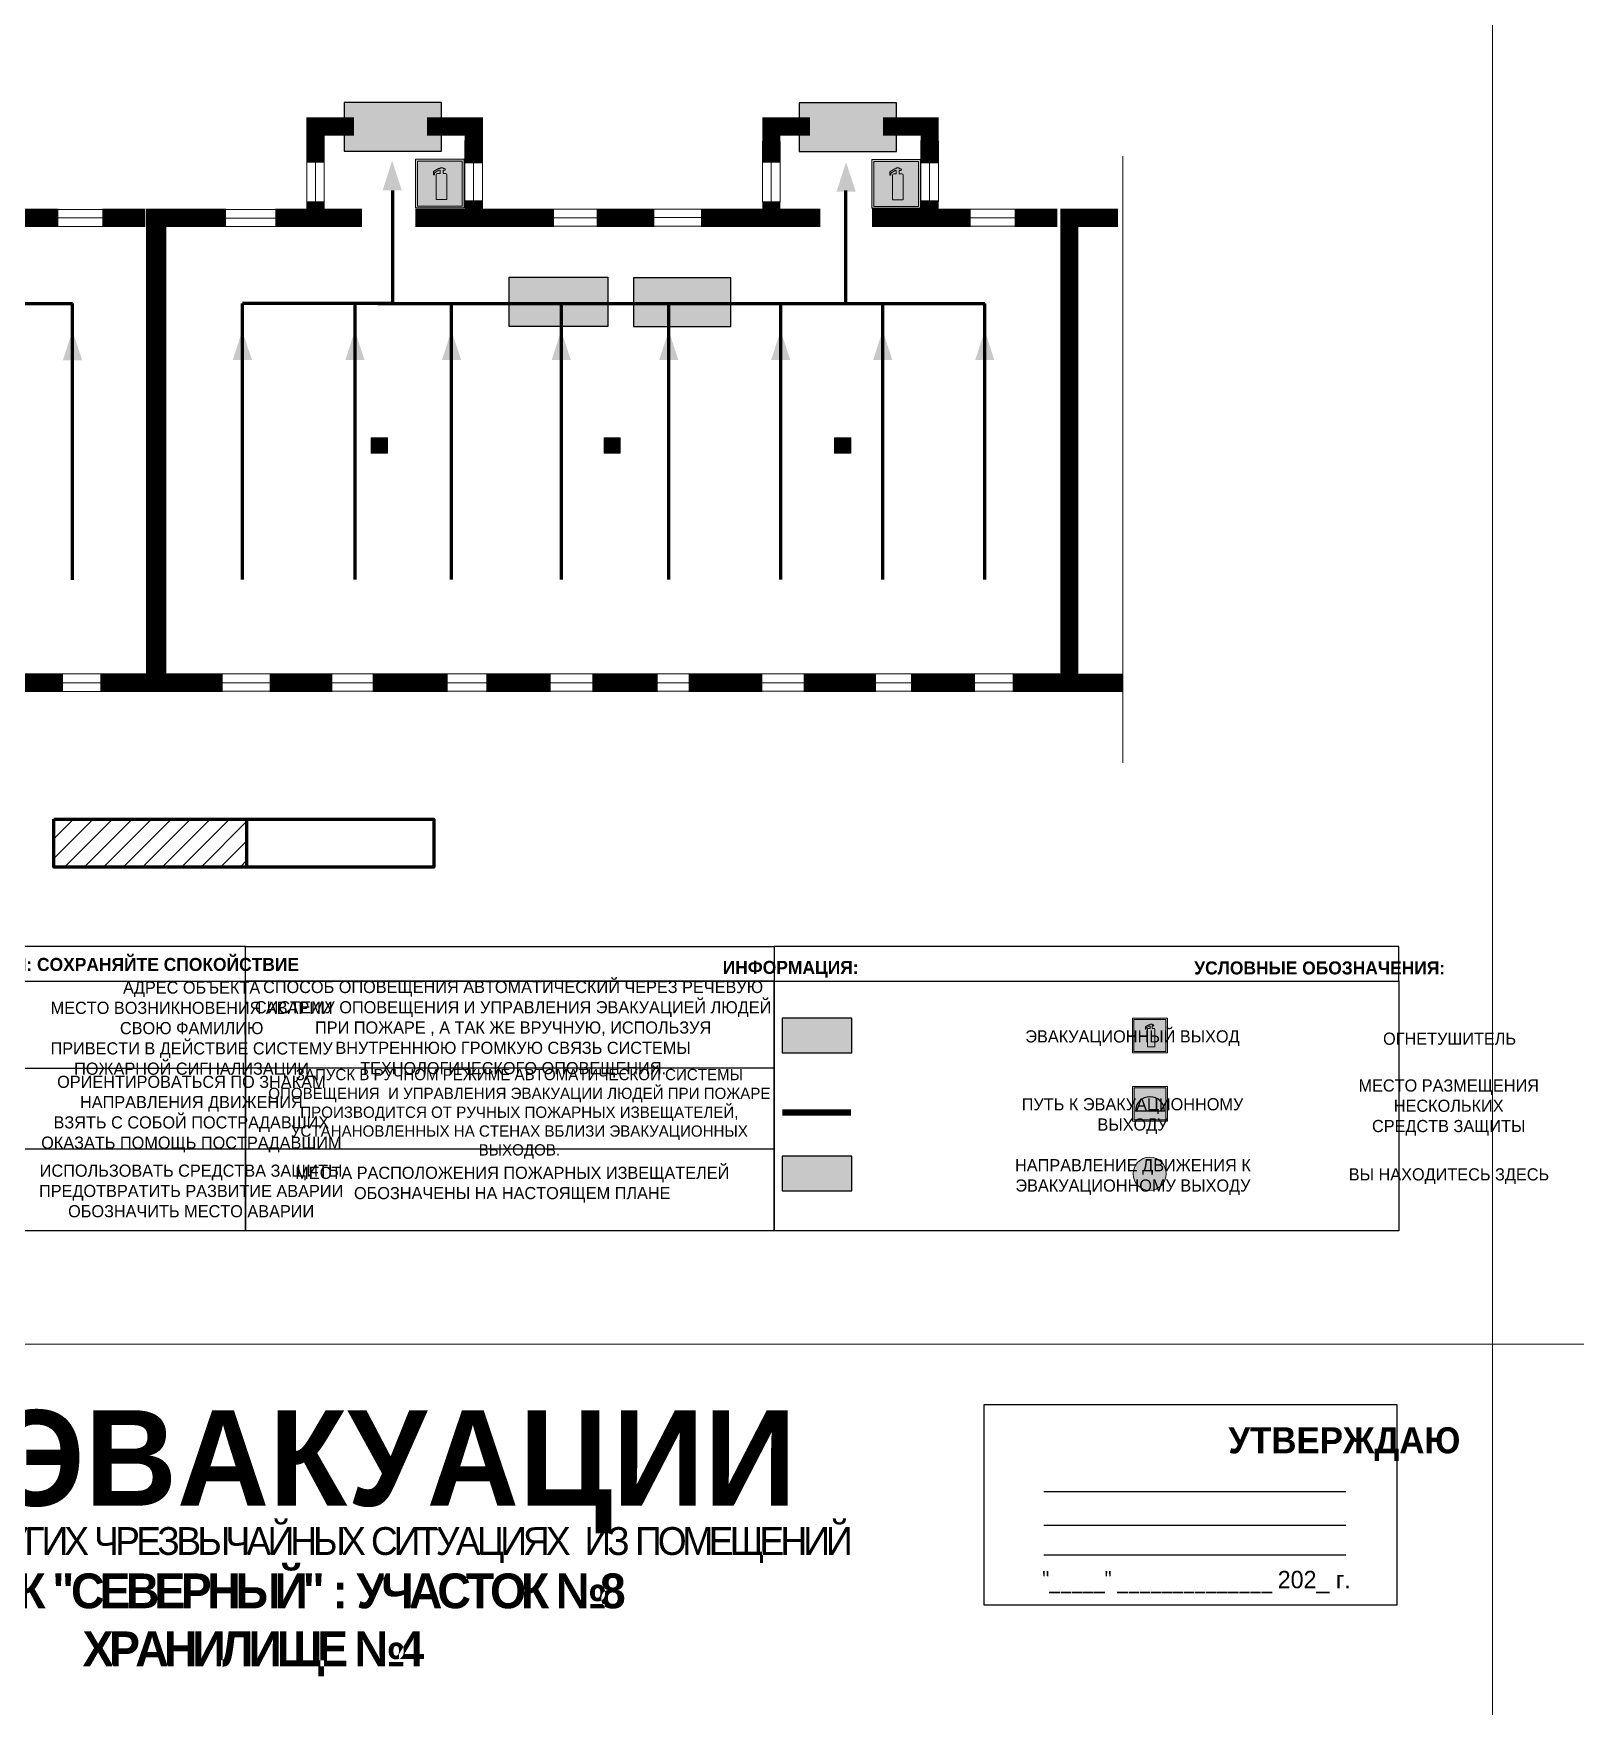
# Model space of a CAD drawing. Header units: millimetres. Extents: x 13114 to 67229, y 22859 to 38520.
# Drawn here: x 17382.2 to 17737.2, y 35075.9 to 35460.9 of the extents above; entities that cross this region are included whole.
import ezdxf

# ---------------------------------------------------------------- set-up
doc = ezdxf.new("R2010")
doc.units = ezdxf.units.MM
doc.layers.add('План_Штампы', color=7, linetype='Continuous')
doc.styles.add('обычный', font='arial.ttf')

# ---------------------------------------------------------------- blocks, each defined once
blk = doc.blocks.new('A$C1E1F2D43')
at = {"true_color": 0xffffff}
blk.add_hatch(color=7, dxfattribs=at).paths.add_polyline_path([(8, 0), (0, 0), (0, -8), (8, -8)])
h = blk.add_hatch(color=242)
h.paths.add_polyline_path([(0.32, -0.32), (0.32, -7.68), (7.68, -7.68), (7.68, -0.32)])
h.paths.add_polyline_path([(7.35, -5.71), (0.65, -5.71, -1)], flags=16)
at = {"color": 242, "lineweight": 5}
for p, q in [((0, 0), (8, 0)), ((0, -8), (0, 0)), ((0, 0), (8, 0)), ((8, -8), (8, 0)), ((0, -8), (8, -8))]:
    blk.add_line(p, q, dxfattribs=at)
at = {"color": 242}
blk.add_line((7.35, -5.71), (0.65, -5.71), dxfattribs=at)
at = {"color": 242, "lineweight": 5}
blk.add_lwpolyline([(0.32, -0.32), (7.68, -0.32), (7.68, -7.68), (0.32, -7.68)], close=True, dxfattribs=at)
at = {"color": 242}
blk.add_arc((4, -5.71), 3.35, 0, 180, dxfattribs=at)
blk = doc.blocks.new('A$C32E8229D')
at = {"true_color": 0xffffff}
blk.add_hatch(color=7, dxfattribs=at).paths.add_polyline_path([(0, 0), (0, -8), (16, -8), (16, 0)])
h = blk.add_hatch(color=126)
h.paths.add_polyline_path([(0.2, -0.2), (15.8, -0.2), (15.8, -7.8), (0.2, -7.8)])
h.paths.add_polyline_path([(13.49, -2.05), (12.08, -2.05), (11.37, -2.63, 0.162397), (11.29, -2.84), (11.29, -3.63), (10.35, -3.63), (10.35, -4.05), (11.68, -4.05), (11.68, -3.48), (12.26, -4.28), (11.29, -5.1), (11.29, -6.78), (11.85, -6.78), (11.85, -5.44), (12.8, -4.64), (12.8, -5.94), (14.46, -5.94), (14.46, -5.39), (13.45, -5.39), (13.45, -3.97), (12.46, -2.59), (13.15, -2.59), (13.69, -3.34), (14.18, -3)], flags=16)
h.paths.add_polyline_path([(10.74, -1.82, 1), (11.8, -1.82, 1)], flags=16)
h.paths.add_polyline_path([(9.39, -3.59), (5.99, -3.59), (6.56, -3.03), (5.91, -3.03), (5.1, -3.83), (5.91, -4.64), (6.56, -4.64), (5.99, -4.09), (9.39, -4.09)], flags=16)
h.paths.add_polyline_path([(4.29, -1.08), (1.72, -1.08), (1.72, -6.6), (4.29, -6.6)], flags=16)
at = {"color": 126}
blk.add_lwpolyline([(16, -8), (0, -8), (0, 0), (16, 0)], close=True, dxfattribs=at)
blk = doc.blocks.new('A$C7B8C2D5B')
at = {"lineweight": 0}
h = blk.add_hatch(color=5, dxfattribs=at)
h.dxf.hatch_style = 1
h.paths.add_polyline_path([(1.4, -3.02, 1), (-2.11, -3.02, 1)])
at = {"color": 5, "lineweight": 0}
blk.add_circle((-0.36, -3.02), 1.75, dxfattribs=at)
blk = doc.blocks.new('A$C7B4425F7')
at = {"true_color": 0xffffff}
blk.add_hatch(color=7, dxfattribs=at).paths.add_polyline_path([(0, 0), (-16, 0), (-16, -8), (0, -8)])
h = blk.add_hatch(color=126)
h.paths.add_polyline_path([(-0.2, -0.2), (-15.8, -0.2), (-15.8, -7.8), (-0.2, -7.8)])
h.paths.add_polyline_path([(-11.76, -2.03), (-11.76, -3.66), (-11.17, -3.66, -0.568275), (-11.17, -6.18), (-12.58, -6.18), (-12.58, -2.03)], flags=16)
h.paths.add_polyline_path([(-13.33, -4.12, -0.495768), (-13.59, -6.18), (-15.03, -6.18), (-15.03, -2.03), (-13.59, -2.03, -0.487973)], flags=16)
h.paths.add_polyline_path([(-10.25, -2.03), (-9.48, -2.03), (-9.48, -6.18), (-10.25, -6.18)], flags=16)
h.paths.add_polyline_path([(-13.84, -3.69), (-14.24, -3.69), (-14.24, -3.03), (-13.9, -3.03, -0.692621)], flags=0)
h.paths.add_polyline_path([(-9.15, -2.03), (-8.4, -2.03), (-8.04, -3.07), (-7.68, -2.03), (-6.93, -2.03), (-7.64, -4.1), (-6.93, -6.18), (-7.68, -6.18), (-8.04, -5.14), (-8.4, -6.18), (-9.15, -6.18), (-8.44, -4.1)], flags=16)
h.paths.add_polyline_path([(-11.76, -4.46), (-11.42, -4.46, -0.692621), (-11.36, -5.12), (-11.76, -5.12)], flags=0)
h.paths.add_polyline_path([(-13.9, -5.2), (-14.24, -5.2), (-14.24, -4.55), (-13.84, -4.55, -0.708038)], flags=0)
edge = h.paths.add_edge_path(flags=16)
edge.add_ellipse((-5.51, -4.08), major_axis=(0, 2.05), ratio=0.586184, start_angle=0, end_angle=360)
edge = h.paths.add_edge_path(flags=0)
edge.add_ellipse((-5.51, -4.08), major_axis=(0, 1.14), ratio=0.454828, start_angle=0, end_angle=360)
h.paths.add_polyline_path([(-4.13, -4.96, 0.377264), (-3.48, -4.52, 0.0555), (-3.16, -2.03), (-1.66, -2.03), (-1.66, -4.96), (-0.96, -4.96), (-0.96, -7.01), (-1.75, -7.01), (-1.75, -6.18), (-3.3, -6.18), (-3.3, -7.02), (-4.13, -7.02)], flags=16)
h.paths.add_polyline_path([(-2.73, -2.91), (-2.28, -2.91), (-2.28, -4.96), (-3.05, -4.96, 0.079136)], flags=0)
at = {"color": 126}
blk.add_lwpolyline([(-16, -8), (0, -8), (0, 0), (-16, 0)], close=True, dxfattribs=at)
blk = doc.blocks.new('A$C3AD82952')
at = {"true_color": 0xf5f5ff}
h = blk.add_hatch(color=7, dxfattribs=at)
h.dxf.hatch_style = 1
h.paths.add_polyline_path([(8.21, 8.73, 0.414214), (7.89, 9.05), (7.22, 9.05), (7.22, 9.92), (7.59, 9.92, 1), (7.57, 10.36), (7.22, 10.36), (7.22, 10.6), (6.43, 10.6), (6.43, 10.36), (6.01, 10.36), (4.74, 9.59), (4.74, 8.69), (4.98, 8.73), (4.98, 9.26), (6.12, 9.91), (6.43, 9.91), (6.43, 9.05), (5.76, 9.05, 0.414214), (5.44, 8.73), (5.44, 2.2), (8.21, 2.2)], flags=0)
h.paths.add_polyline_path([(12.8, 12.8), (0, 12.8), (0, 0), (12.8, 0)])
h.paths.add_polyline_path([(0.51, 12.29), (12.29, 12.29), (12.29, 0.51), (0.51, 0.51)], flags=16)
h.paths.add_polyline_path([(4.74, 9.59), (6.01, 10.36), (6.43, 10.36), (6.43, 10.6), (7.22, 10.6), (7.22, 10.36), (7.59, 10.36, -0.94586), (7.59, 9.92), (7.22, 9.92), (7.22, 9.05), (7.89, 9.05, -0.414214), (8.21, 8.73), (8.21, 2.2), (5.44, 2.2), (5.44, 8.73, -0.414214), (5.76, 9.05), (6.43, 9.05), (6.43, 9.91), (6.12, 9.91), (4.98, 9.26), (4.98, 8.73), (4.74, 8.69)], flags=0)
h = blk.add_hatch(color=242)
h.dxf.hatch_style = 1
h.paths.add_polyline_path([(12.29, 12.29), (0.51, 12.29), (0.51, 0.51), (12.29, 0.51)])
h.paths.add_polyline_path([(4.74, 8.69), (4.74, 9.59), (6.01, 10.36), (6.43, 10.36), (6.43, 10.6), (7.22, 10.6), (7.22, 10.36), (7.59, 10.36, -0.94586), (7.59, 9.92), (7.22, 9.92), (7.22, 9.05), (7.89, 9.05, -0.414214), (8.21, 8.73), (8.21, 2.2), (5.44, 2.2), (5.44, 8.73, -0.414214), (5.76, 9.05), (6.43, 9.05), (6.43, 9.91), (6.12, 9.91), (4.98, 9.26), (4.98, 8.73)], flags=16)
h = blk.add_hatch(color=7, dxfattribs=at)
h.dxf.hatch_style = 1
h.paths.add_polyline_path([(8.21, 8.73, 0.414214), (7.89, 9.05), (7.22, 9.05), (7.22, 9.92), (7.59, 9.92, 1), (7.57, 10.36), (7.22, 10.36), (7.22, 10.6), (6.43, 10.6), (6.43, 10.36), (6.01, 10.36), (4.74, 9.59), (4.74, 8.69), (4.98, 8.73), (4.98, 9.26), (6.12, 9.91), (6.43, 9.91), (6.43, 9.05), (5.76, 9.05, 0.414214), (5.44, 8.73), (5.44, 2.2), (8.21, 2.2)])
at = {"color": 242, "lineweight": 5}
for p, q in [((0, 0), (0, 12.8)), ((0, 12.8), (12.8, 12.8)), ((6.01, 10.36), (4.74, 9.59)), ((4.74, 9.59), (4.74, 8.69)), ((4.98, 9.26), (6.12, 9.91)), ((4.98, 8.73), (4.98, 9.26)), ((5.76, 9.05), (6.43, 9.05)), ((6.01, 10.36), (6.43, 10.36)), ((6.12, 9.91), (6.43, 9.91)), ((7.22, 10.6), (6.43, 10.6)), ((6.43, 10.6), (6.43, 10.36)), ((6.43, 9.91), (6.43, 9.05)), ((7.22, 10.36), (7.22, 10.6)), ((7.59, 10.36), (7.22, 10.36)), ((7.22, 9.05), (7.22, 9.92)), ((7.59, 9.92), (7.22, 9.92)), ((7.89, 9.05), (7.22, 9.05)), ((12.8, 0), (12.8, 12.8)), ((4.74, 8.69), (4.98, 8.73)), ((5.44, 2.2), (5.44, 8.73)), ((8.21, 2.2), (8.21, 8.73)), ((0, 0), (12.8, 0)), ((5.44, 2.2), (8.21, 2.2))]:
    blk.add_line(p, q, dxfattribs=at)
blk.add_lwpolyline([(0.51, 12.29), (12.29, 12.29), (12.29, 0.51), (0.51, 0.51)], close=True, dxfattribs=at)
for centre, radius, start, end in [((5.76, 8.73), 0.32, 90, 180), ((7.58, 10.14), 0.223, 273.1875, 86.8125), ((7.89, 8.73), 0.32, 0, 90)]:
    blk.add_arc(centre, radius, start, end, dxfattribs=at)

msp = doc.modelspace()

# ---------------------------------------------------------------- hatches: boundary and pattern name
at = {"lineweight": 0}
h = msp.add_hatch(color=256, dxfattribs=at)
h.dxf.hatch_style = 1
h.paths.add_polyline_path([(17463.64, 35364.39), (17463.64, 35367.9), (17459.89, 35367.9), (17459.89, 35364.39)])
h = msp.add_hatch(color=256, dxfattribs=at)
h.dxf.hatch_style = 1
h.paths.add_polyline_path([(17517.26, 35364.39), (17517.26, 35367.9), (17513.51, 35367.9), (17513.51, 35364.39)])
h = msp.add_hatch(color=256, dxfattribs=at)
h.dxf.hatch_style = 1
h.paths.add_polyline_path([(17570.29, 35364.39), (17570.29, 35367.9), (17566.55, 35367.9), (17566.55, 35364.39)])
h = msp.add_hatch()
h.set_pattern_fill('ANSI31', color=256)
h.set_pattern_definition([(45, (-11892.7227, 23709.585), (-2.24506403, 2.24506403), [])])
h.paths.add_polyline_path([(17431.32, 35269.09), (17431.32, 35280.16), (17386.85, 35280.16), (17386.85, 35269.09)])

# ---------------------------------------------------------------- linework, layer by layer
at = {"color": 5, "lineweight": 0}
for points in [[(17118.06, 35159.27), (17718.06, 35159.27), (17718.06, 35554.27), (17118.06, 35554.27)], [(17718.06, 35159.27), (18318.06, 35159.27), (18318.06, 35554.27), (17718.06, 35554.27)], [(17118.06, 34764.27), (17718.06, 34764.27), (17718.06, 35159.27), (17118.06, 35159.27)], [(17718.06, 34764.27), (18318.06, 34764.27), (18318.06, 35159.27), (17718.06, 35159.27)]]:
    msp.add_lwpolyline(points, close=True, dxfattribs=at)
at = {"lineweight": 100, "const_width": 4.2}
for points in [[(17447.07, 35431.22), (17447.07, 35439.55), (17455.99, 35439.55)], [(17472.75, 35439.55), (17483.52, 35439.55), (17483.52, 35431.02)], [(17552.02, 35431.22), (17552.02, 35439.55), (17560.94, 35439.55)], [(17577.7, 35439.55), (17588.47, 35439.55), (17588.47, 35431.02)], [(17447.07, 35418.52), (17447.07, 35422.35)], [(17483.52, 35422.55), (17483.52, 35418.52)], [(17552.02, 35418.52), (17552.02, 35422.35)], [(17588.47, 35422.55), (17588.47, 35418.52)], [(17387.92, 35418.49), (17365.19, 35418.49)], [(17407.89, 35418.49), (17398.05, 35418.49)], [(17426.5, 35418.52), (17408.08, 35418.52)], [(17421.81, 35418.49), (17408.54, 35418.49)], [(17457.78, 35418.52), (17437.87, 35418.52)], [(17502.03, 35418.52), (17470.1, 35418.52)], [(17525.1, 35418.52), (17511.82, 35418.52)], [(17563.34, 35418.52), (17535.84, 35418.52)], [(17597.92, 35418.52), (17575.19, 35418.52)], [(17617.89, 35418.52), (17608.05, 35418.52)], [(17631.81, 35418.52), (17618.54, 35418.52)], [(17374.14, 35311.48), (17388.94, 35311.48)], [(17397.57, 35311.48), (17408.33, 35311.48)], [(17408.05, 35311.52), (17425.73, 35311.52)], [(17408.55, 35311.48), (17422.95, 35311.48)], [(17436.51, 35311.52), (17451, 35311.52)], [(17460.24, 35311.52), (17477.5, 35311.52)], [(17486.44, 35311.52), (17501.24, 35311.52)], [(17510.79, 35311.52), (17525.89, 35311.52)], [(17532.98, 35311.52), (17549.93, 35311.52)], [(17559.49, 35311.52), (17576.13, 35311.52)], [(17584.15, 35311.52), (17598.94, 35311.52)], [(17607.57, 35311.52), (17618.33, 35311.52)], [(17617.3, 35311.52), (17632.95, 35311.52)]]:
    msp.add_lwpolyline(points, dxfattribs=at)
at = {"lineweight": 0}
for points in [[(17445.06, 35422.15), (17445.06, 35436.17)], [(17447.07, 35422.35), (17447.07, 35436.37)], [(17449.11, 35422.08), (17449.11, 35436.09)], [(17481.47, 35422.31), (17481.47, 35436.32)], [(17483.48, 35422.51), (17483.48, 35436.53)], [(17485.52, 35422.23), (17485.52, 35436.25)], [(17550.01, 35422.15), (17550.01, 35436.17)], [(17552.02, 35422.35), (17552.02, 35436.37)], [(17554.06, 35422.08), (17554.06, 35436.09)], [(17586.42, 35422.31), (17586.42, 35436.32)], [(17588.43, 35422.51), (17588.43, 35436.53)], [(17590.47, 35422.23), (17590.47, 35436.25)], [(17632.95, 35293.07), (17632.95, 35432.71)], [(17386.39, 35420.46), (17401.01, 35420.46)], [(17424.36, 35420.43), (17438.98, 35420.43)], [(17499.6, 35420.52), (17514.22, 35420.52)], [(17523.74, 35420.54), (17538.36, 35420.54)], [(17596.39, 35420.5), (17611.01, 35420.5)], [(17386.15, 35416.53), (17400.77, 35416.53)], [(17386.58, 35418.48), (17401.2, 35418.48)], [(17424.12, 35416.5), (17438.74, 35416.5)], [(17424.55, 35418.45), (17439.16, 35418.45)], [(17499.36, 35416.59), (17513.98, 35416.59)], [(17499.79, 35418.54), (17514.4, 35418.54)], [(17523.5, 35416.61), (17538.12, 35416.61)], [(17523.93, 35418.56), (17538.55, 35418.56)], [(17596.15, 35416.57), (17610.77, 35416.57)], [(17596.58, 35418.52), (17611.2, 35418.52)], [(17199.55, 35313.55), (17408.46, 35313.55)], [(17200.53, 35311.48), (17408.44, 35311.48)], [(17409.55, 35313.58), (17618.46, 35313.58)], [(17410.53, 35311.52), (17618.44, 35311.52)], [(17618.69, 35311.52), (17622.06, 35311.52)], [(17618.77, 35313.58), (17621.07, 35313.58)], [(17200.07, 35309.52), (17407.54, 35309.52)], [(17410.07, 35309.56), (17617.54, 35309.56)], [(17618.99, 35309.56), (17622.17, 35309.56)]]:
    msp.add_lwpolyline(points, dxfattribs=at)
at = {"color": 126, "lineweight": 100, "true_color": 0x008754}
for points in [[(17464.81, 35424.82), (17464.81, 35398.81), (17430.27, 35398.81)], [(17569.19, 35398.81), (17569.19, 35424.82)], [(17251.47, 35398.78), (17391.18, 35398.78)], [(17391.18, 35335.22), (17391.18, 35398.78)], [(17430.27, 35335.25), (17430.27, 35398.81)], [(17456.2, 35335.25), (17456.2, 35398.81)], [(17461.47, 35398.81), (17601.19, 35398.81)], [(17478.43, 35335.25), (17478.43, 35398.81)], [(17503.69, 35335.25), (17503.69, 35398.81)], [(17528.44, 35335.25), (17528.44, 35398.81)], [(17554.2, 35335.25), (17554.2, 35398.81)], [(17577.69, 35335.25), (17577.69, 35398.81)], [(17601.19, 35335.25), (17601.19, 35398.81)]]:
    msp.add_lwpolyline(points, dxfattribs=at)
at = {"lineweight": 0, "const_width": 4.2}
for points in [[(17410.18, 35311.52), (17410.18, 35418.52)], [(17410.63, 35311.48), (17410.63, 35418.49)], [(17620.63, 35311.52), (17620.63, 35418.52)]]:
    msp.add_lwpolyline(points, dxfattribs=at)
at = {"lineweight": 0}
for points in [[(17459.89, 35364.39), (17463.64, 35364.39), (17463.64, 35367.9), (17459.89, 35367.9)], [(17513.51, 35364.39), (17517.26, 35364.39), (17517.26, 35367.9), (17513.51, 35367.9)], [(17566.55, 35364.39), (17570.29, 35364.39), (17570.29, 35367.9), (17566.55, 35367.9)]]:
    msp.add_lwpolyline(points, close=True, dxfattribs=at)
at = {"lineweight": 100}
msp.add_lwpolyline([(17386.85, 35280.16), (17474.3, 35280.16), (17474.3, 35269.09), (17386.85, 35269.09)], close=True, dxfattribs=at)
msp.add_lwpolyline([(17431.32, 35269.09), (17431.32, 35280.16)], dxfattribs=at)
for points in [[(17287.19, 35242.81), (17430.95, 35242.81), (17430.95, 35250.86), (17287.19, 35250.86)], [(17430.95, 35250.86), (17552.67, 35250.86), (17552.67, 35185.41), (17430.95, 35185.41)], [(17430.95, 35250.86), (17552.67, 35250.86), (17552.67, 35242.81), (17430.95, 35242.81)], [(17552.67, 35242.81), (17696.44, 35242.81), (17696.44, 35250.86), (17552.67, 35250.86)], [(17287.19, 35242.81), (17430.95, 35242.81), (17430.95, 35185.41), (17287.19, 35185.41)], [(17430.95, 35242.81), (17552.67, 35242.81), (17552.67, 35222.81), (17430.95, 35222.81)], [(17552.67, 35242.81), (17696.44, 35242.81), (17696.44, 35185.41), (17552.67, 35185.41)], [(17552.67, 35222.81), (17430.95, 35222.81), (17430.95, 35204.24), (17552.67, 35204.24)], [(17601, 35145.45), (17696, 35145.45), (17696, 35099.24), (17601, 35099.24)]]:
    msp.add_lwpolyline(points, close=True)
for points in [[(17345.6, 35222.81), (17287.19, 35222.81), (17430.95, 35222.81)], [(17345.6, 35204.24), (17287.19, 35204.24), (17430.95, 35204.24)], [(17614.75, 35125.4), (17684.28, 35125.4)], [(17614.75, 35117.64), (17684.28, 35117.64)], [(17614.75, 35110.85), (17684.28, 35110.85)]]:
    msp.add_lwpolyline(points)
at = {"color": 126, "lineweight": 80, "true_color": 0x008754, "const_width": 1.5}
msp.add_lwpolyline([(17570.33, 35212.62), (17554.53, 35212.62)], dxfattribs=at)
at = {"layer": 'План_Штампы', "color": 126, "true_color": 0x008754}
for points in [[(17466.96, 35424.83), (17462.54, 35424.84), (17464.73, 35431.62)], [(17571.46, 35424.54), (17567.04, 35424.55), (17569.23, 35431.33)], [(17393.38, 35385.74), (17388.95, 35385.75), (17391.15, 35392.53)], [(17432.46, 35385.77), (17428.04, 35385.79), (17430.23, 35392.57)], [(17458.39, 35385.77), (17453.97, 35385.79), (17456.16, 35392.57)], [(17480.62, 35385.77), (17476.2, 35385.79), (17478.39, 35392.57)], [(17505.88, 35385.77), (17501.46, 35385.79), (17503.65, 35392.57)], [(17530.63, 35385.77), (17526.21, 35385.79), (17528.4, 35392.57)], [(17556.39, 35385.77), (17551.97, 35385.79), (17554.16, 35392.57)], [(17579.88, 35385.77), (17575.46, 35385.79), (17577.66, 35392.57)], [(17603.38, 35385.77), (17598.96, 35385.79), (17601.15, 35392.57)]]:
    msp.add_solid(points, dxfattribs=at)

# ---------------------------------------------------------------- block references
for name, p, xscale, yscale, zscale in [('A$C3AD82952', (17470.13, 35420.78), 0.875, 0.875, 0.875), ('A$C3AD82952', (17575.16, 35420.71), 0.875, 0.875, 0.875), ('A$C3AD82952', (17635.19, 35226.33), 0.625, 0.625, 0.625), ('A$C7B8C2D5B', (17639.9, 35205.08), 2.177419353276491, 2.177419353276491, 2.177419353276491)]:
    msp.add_blockref(name, p, dxfattribs=dict(xscale=xscale, yscale=yscale, zscale=zscale))
at = {"color": 1}
msp.add_blockref('A$C1E1F2D43', (17635.19, 35218.61), dxfattribs=at)
at = {"layer": 'План_Штампы', "xscale": 1.4, "yscale": 1.4, "zscale": 1.4}
for p in [(17476.09, 35445.02), (17580.83, 35444.95)]:
    msp.add_blockref('A$C7B4425F7', p, dxfattribs=at)
at = {"layer": 'План_Штампы', "color": 126, "true_color": 0x008754, "xscale": 1.4175152427744, "yscale": 1.4175152427744, "zscale": 1.4175152427744, "rotation": 359.9978653237145}
msp.add_blockref('A$C32E8229D', (17491.7, 35404.84), dxfattribs=at)
at = {"layer": 'План_Штампы', "color": 126, "true_color": 0x008754, "xscale": -1.4, "yscale": 1.4, "zscale": 1.4}
msp.add_blockref('A$C32E8229D', (17542.71, 35404.7), dxfattribs=at)
at = {"layer": 'План_Штампы'}
msp.add_blockref('A$C7B4425F7', (17570.53, 35234.33), dxfattribs=at)
at = {"layer": 'План_Штампы', "color": 126, "true_color": 0x008754, "xscale": -1}
msp.add_blockref('A$C32E8229D', (17570.53, 35202.57), dxfattribs=at)

# ---------------------------------------------------------------- texts
at = {"lineweight": 0, "style": 'обычный'}
for s, insert, char_height, width, attachment_point in [('{\\fProxima Nova Rg|b1|i0|c204|p2;ДЕЙСТВИЯ ПРИ АВАРИИ: СОХРАНЯЙТЕ СПОКОЙСТВИЕ\\H1.6644x; }', (17386.8, 35246.26), 3, 175.1736, 5), ('{\\fProxima Nova Rg|b1|i0|c204|p2;ИНФОРМАЦИЯ:\\H1.1997x; }', (17556.47, 35245.59), 3, 175.1736, 5), ('{\\fProxima Nova Rg|b1|i0|c204|p2;УСЛОВНЫЕ ОБОЗНАЧЕНИЯ:\\H1.1997x; }', (17678.26, 35245.87), 3, 175.1736, 5), ('\\pi-8.4,l8.4,t8.4;{\\fProxima Nova Rg|b0|i0|c204|p2;АДРЕС ОБЪЕКТА\\PМЕСТО ВОЗНИКНОВЕНИЯ АВАРИИ\\PСВОЮ ФАМИЛИЮ\\PПРИВЕСТИ В ДЕЙСТВИЕ СИСТЕМУ \\PПОЖАРНОЙ СИГНАЛИЗАЦИИ}', (17418.58, 35231.64), 2.8, 126.6484, 5), ('{\\fProxima Nova Rg|b0|i0|c204|p2;СПОСОБ ОПОВЕЩЕНИЯ АВТОМАТИЧЕСКИЙ ЧЕРЕЗ РЕЧЕВУЮ СИСТЕМУ ОПОВЕЩЕНИЯ И УПРАВЛЕНИЯ ЭВАКУАЦИЕЙ ЛЮДЕЙ ПРИ ПОЖАРЕ , А ТАК ЖЕ ВРУЧНУЮ, ИСПОЛЬЗУЯ ВНУТРЕННЮЮ ГРОМКУЮ СВЯЗЬ СИСТЕМЫ ТЕХНОЛОГИЧЕСКОГО ОПОВЕЩЕНИЯ.}', (17492.58, 35231.77), 2.8, 118.5618, 5), ('\\pi-8.4,l8.4,t8.4;{\\fProxima Nova Rg|b0|i0|c204|p2;ЭВАКУАЦИОННЫЙ ВЫХОД\\H1.6404x; }', (17635.16, 35229.73), 2.8, 126.6484, 5), ('\\pi-8.4,l8.4,t8.4;{\\fProxima Nova Rg|b0|i0|c204|p2;ОГНЕТУШИТЕЛЬ\\H1.1997x; }', (17708.16, 35229.59), 2.8, 126.6484, 5), ('{\\fProxima Nova Rg|b0|i0|c204|p2;\\P\\pt7.8;ЗАПУСК В РУЧНОМ РЕЖИМЕ АВТОМАТИЧЕСКОЙ СИСТЕМЫ ОПОВЕЩЕНИЯ  И УПРАВЛЕНИЯ ЭВАКУАЦИИ ЛЮДЕЙ ПРИ ПОЖАРЕ ПРОИЗВОДИТСЯ ОТ РУЧНЫХ ПОЖАРНЫХ ИЗВЕЩАТЕЛЕЙ, УСТАНАНОВЛЕННЫХ НА СТЕНАХ ВБЛИЗИ ЭВАКУАЦИОННЫХ ВЫХОДОВ. }', (17494.02, 35214.48), 2.6, 121.7868, 5), ('\\pi-8.4,l8.4,t8.4;{\\fProxima Nova Rg|b0|i0|c204|p2;ОРИЕНТИРОВАТЬСЯ ПО ЗНАКАМ \\PНАПРАВЛЕНИЯ ДВИЖЕНИЯ\\PВЗЯТЬ С СОБОЙ ПОСТРАДАВШИХ\\PОКАЗАТЬ ПОМОЩЬ ПОСТРАДАВШИМ}', (17418.51, 35212.28), 2.8, 126.6484, 5), ('\\pi-8.4,l8.4,t8.4;{\\fProxima Nova Rg|b0|i0|c204|p2;МЕСТО РАЗМЕЩЕНИЯ \\PНЕСКОЛЬКИХ \\PСРЕДСТВ ЗАЩИТЫ}', (17707.96, 35213.77), 2.8, 126.6484, 5), ('\\pi-8.4,l8.4,t8.4;{\\fProxima Nova Rg|b0|i0|c204|p2;ПУТЬ К ЭВАКУАЦИОННОМУ \\PВЫХОДУ }', (17635.17, 35211.78), 2.8, 126.6484, 5), ('\\pi-8.4,l8.4,t8.4;{\\fProxima Nova Rg|b0|i0|c204|p2;ИСПОЛЬЗОВАТЬ СРЕДСТВА ЗАЩИТЫ \\PПРЕДОТВРАТИТЬ РАЗВИТИЕ АВАРИИ\\PОБОЗНАЧИТЬ МЕСТО АВАРИИ}', (17418.46, 35194.55), 2.8, 126.6484, 5), ('\\pt8.4;{\\fProxima Nova Rg|b0|i0|c204|p2;\\PМЕСТА РАСПОЛОЖЕНИЯ ПОЖАРНЫХ ИЗВЕЩАТЕЛЕЙ ОБОЗНАЧЕНЫ НА НАСТОЯЩЕМ ПЛАНЕ}', (17492.38, 35198.34), 2.8, 118.5618, 5), ('\\pi-8.4,l8.4,t8.4;{\\fProxima Nova Rg|b0|i0|c204|p2;НАПРАВЛЕНИЕ ДВИЖЕНИЯ К \\PЭВАКУАЦИОННОМУ ВЫХОДУ}', (17635.26, 35197.75), 2.8, 126.6484, 5), ('\\pi-8.4,l8.4,t8.4;{\\fProxima Nova Rg|b0|i0|c204|p2;ВЫ НАХОДИТЕСЬ ЗДЕСЬ\\H1.1997x; }', (17708.02, 35197.98), 2.8, 126.6484, 5), ('{\\fProxima Nova Rg|b1|i0|c204|p2;ПЛАН ЭВАКУАЦИИ}', (17280.56, 35144.11), 22, 493.8901, 1), ('\\pi-18,l18,t18;{\\fProxima Nova Rg|b1|i0|c204|p2;УТВЕРЖДАЮ\\H1.1997x; }', (17683.94, 35136.32), 6, 126.6484, 5), ('{\\fArial Narrow|b0|i0|c204|p34;"_____" ______________ \\fProxima Nova Rg|b0|i0|c204|p2;202_ г. }', (17649.9, 35104.56), 4, 78.6503, 5)]:
    msp.add_mtext(s, dxfattribs=dict(at, insert=insert, char_height=char_height, width=width, attachment_point=attachment_point))
at = {"color": 0, "lineweight": 0, "insert": (17432.36, 35110.71), "char_height": 8, "width": 449.2158, "attachment_point": 5, "style": 'обычный'}
msp.add_mtext('{\\fArial Black|b1|i0|c204|p34;\\H2x;\\T0.85;  \\fArial Narrow|b0|i0|c204|p34;\\H0.8x;\\W0.9;\\P\\fProxima Nova Rg|b0|i0|c204|p2;\\H0.5x;\\W1;\\C256;ПРИ ПОЖАРЕ  ИЛИ ДРУГИХ ЧРЕЗВЫЧАЙНЫХ СИТУАЦИЯХ  ИЗ ПОМЕЩЕНИЙ \\fProxima Nova Rg|b1|i0|c204|p2;\\H1.25x;\\PРУДНИК "СЕВЕРНЫЙ" : УЧАСТОК №8\\PХРАНИЛИЩЕ №4}', dxfattribs=at)

doc.saveas('drawing.dxf')
